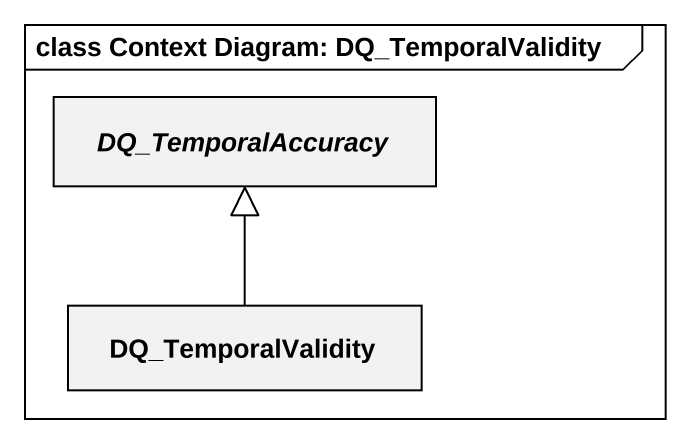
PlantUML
@startuml
mainframe class Context Diagram: DQ_TemporalValidity
hide circle
hide empty members
abstract class DQ_TemporalAccuracy
class DQ_TemporalValidity
DQ_TemporalValidity -up-|> DQ_TemporalAccuracy
@enduml
